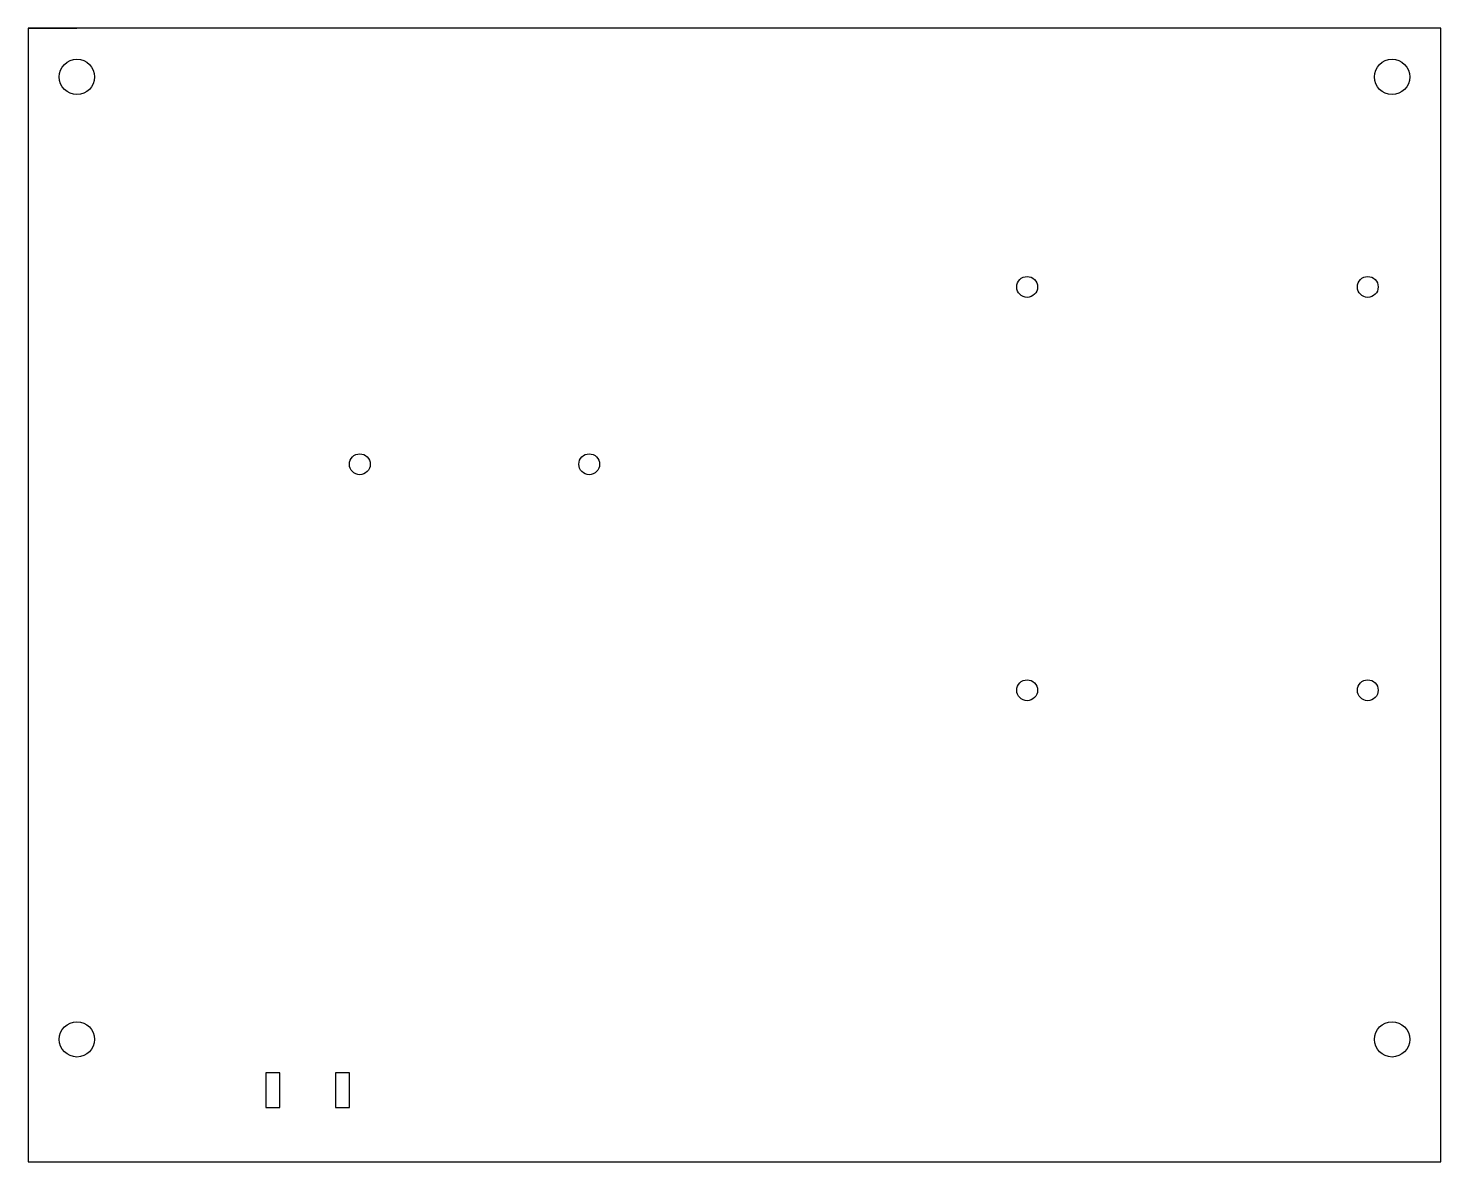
# Model space of a CAD drawing. Header units: millimetres. Extents: x -102 to 102, y -87 to 76.
import ezdxf

# ---------------------------------------------------------------- set-up
doc = ezdxf.new("R2010")
doc.units = ezdxf.units.MM
doc.header["$MEASUREMENT"] = 0

msp = doc.modelspace()

# ---------------------------------------------------------------- linework, layer by layer
for p, q in [((-101.6, 76.2), (-94.6, 76.2)), ((-65.4, -74), (-67.4, -74)), ((-67.4, -74), (-67.4, -79)), ((-65.4, -79), (-65.4, -74)), ((-67.4, -79), (-65.4, -79))]:
    msp.add_line(p, q)
for points in [[(101.6, 76.2), (-101.6, 76.2), (-101.6, -86.8), (101.6, -86.8)], [(-57.4, -74), (-57.4, -79), (-55.4, -79), (-55.4, -74)]]:
    msp.add_lwpolyline(points, close=True)
for centre, radius in [((-94.6, 69.2), 2.54), ((94.6, 69.2), 2.54), ((42.1, 39), 1.5), ((91.1, 39), 1.5), ((-53.9, 13.5), 1.5), ((-20.9, 13.5), 1.5), ((42.1, -19), 1.5), ((91.1, -19), 1.5), ((-94.6, -69.2), 2.54), ((94.6, -69.2), 2.54)]:
    msp.add_circle(centre, radius)

doc.saveas('drawing.dxf')
